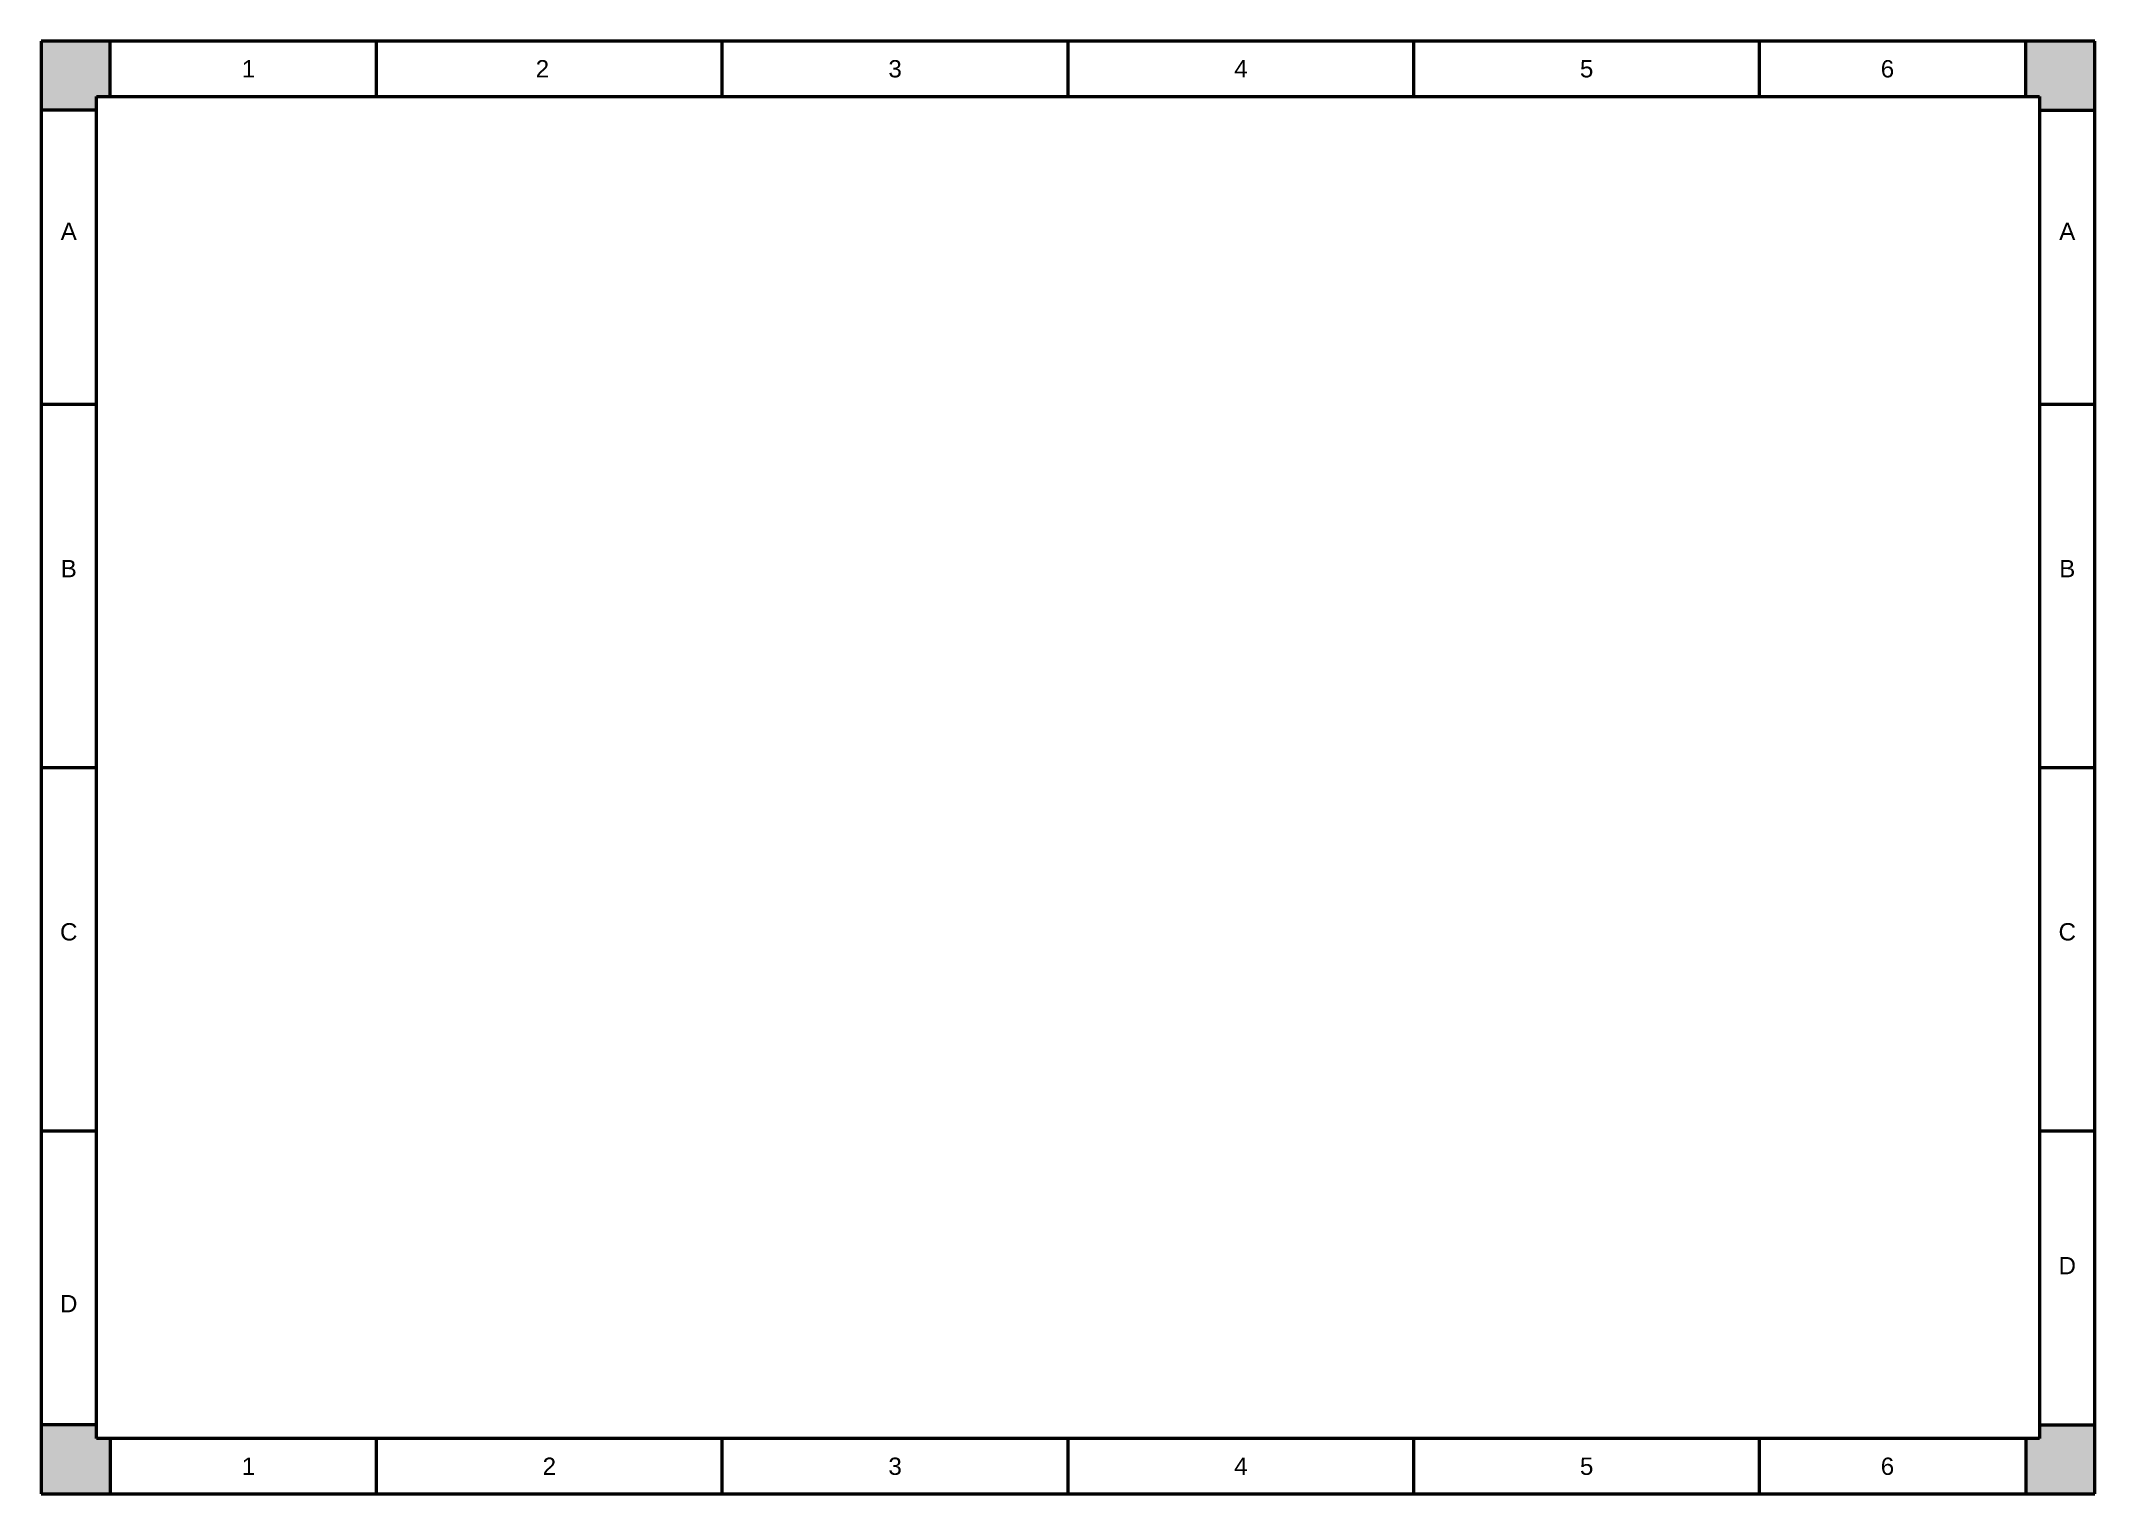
# Model space of a CAD drawing. Header units: millimetres. Extents: x 0 to 297, y 0 to 210.
import ezdxf
from ezdxf.enums import TextEntityAlignment as Align

# ---------------------------------------------------------------- set-up
doc = ezdxf.new("R2010")
doc.units = ezdxf.units.MM
doc.layers.add('bordure', color=178, linetype='Continuous', lineweight=25, true_color=0x000000)
doc.styles.add('textstyle11', font='')
doc.styles.add('textstyle12', font='')
doc.styles.add('textstyle13', font='')
doc.styles.add('textstyle14', font='')
doc.styles.add('textstyle15', font='')
doc.styles.add('textstyle16', font='')
doc.styles.add('textstyle17', font='')
doc.styles.add('textstyle18', font='')
doc.styles.add('textstyle19', font='')
doc.styles.add('textstyle20', font='')
doc.styles.add('textstyle21', font='')
doc.styles.add('textstyle22', font='')
doc.styles.add('textstyle23', font='')
doc.styles.add('textstyle24', font='')
doc.styles.add('textstyle25', font='')
doc.styles.add('textstyle26', font='')
doc.styles.add('textstyle27', font='')
doc.styles.add('textstyle28', font='')
doc.styles.add('textstyle29', font='')
doc.styles.add('textstyle30', font='')
doc.styles.get('textstyle11').set_extended_font_data('Arial')
doc.styles.get('textstyle12').set_extended_font_data('Arial')
doc.styles.get('textstyle13').set_extended_font_data('Arial')
doc.styles.get('textstyle14').set_extended_font_data('Arial')
doc.styles.get('textstyle15').set_extended_font_data('Arial')
doc.styles.get('textstyle16').set_extended_font_data('Arial')
doc.styles.get('textstyle17').set_extended_font_data('Arial')
doc.styles.get('textstyle18').set_extended_font_data('Arial')
doc.styles.get('textstyle19').set_extended_font_data('Arial')
doc.styles.get('textstyle20').set_extended_font_data('Arial')
doc.styles.get('textstyle21').set_extended_font_data('Arial')
doc.styles.get('textstyle22').set_extended_font_data('Arial')
doc.styles.get('textstyle23').set_extended_font_data('Arial')
doc.styles.get('textstyle24').set_extended_font_data('Arial')
doc.styles.get('textstyle25').set_extended_font_data('Arial')
doc.styles.get('textstyle26').set_extended_font_data('Arial')
doc.styles.get('textstyle27').set_extended_font_data('Arial')
doc.styles.get('textstyle28').set_extended_font_data('Arial')
doc.styles.get('textstyle29').set_extended_font_data('Arial')
doc.styles.get('textstyle30').set_extended_font_data('Arial')

msp = doc.modelspace()

# ---------------------------------------------------------------- hatches: boundary and pattern name
at = {"layer": 'bordure', "lineweight": 50, "true_color": 0x000000}
for points in [[(8, 200), (0, 200), (0, 210), (10, 210), (10, 202), (8, 202)], [(297, 210), (287, 210), (287, 202), (289, 202), (289, 200), (297, 200)], [(8, 10), (0, 10), (0, 0), (10, 0), (10, 8), (8, 8)], [(289, 10), (297, 10), (297, 0), (287, 0), (287, 8), (289, 8)]]:
    msp.add_hatch(color=178, dxfattribs=at).paths.add_polyline_path(points, flags=0)

# ---------------------------------------------------------------- linework, layer by layer
at = {"layer": 'bordure', "color": 178, "lineweight": 50, "true_color": 0x000000}
for p, q in [((297, 210), (0, 210)), ((0, 210), (0, 0)), ((10, 202), (10, 210)), ((48.5, 202), (48.5, 210)), ((98.5, 202), (98.5, 210)), ((148.5, 202), (148.5, 210)), ((198.5, 202), (198.5, 210)), ((248.5, 202), (248.5, 210)), ((287, 202), (287, 210)), ((297, 0), (297, 210)), ((8, 8), (8, 202)), ((8, 202), (289, 202)), ((289, 202), (289, 8)), ((8, 200), (0, 200)), ((289, 200), (297, 200)), ((0, 157.5), (8, 157.5)), ((289, 157.5), (297, 157.5)), ((0, 105), (8, 105)), ((289, 105), (297, 105)), ((297, 100), (297, 100)), ((0, 52.5), (8, 52.5)), ((289, 52.5), (297, 52.5)), ((8, 10), (0, 10)), ((289, 10), (297, 10)), ((289, 8), (8, 8)), ((10, 8), (10, 0)), ((48.5, 0), (48.5, 8)), ((98.5, 0), (98.5, 8)), ((148.5, 0), (148.5, 8)), ((198.5, 0), (198.5, 8)), ((248.5, 0), (248.5, 8)), ((287, 8), (287, 0)), ((0, 0), (297, 0))]:
    msp.add_line(p, q, dxfattribs=at)

# ---------------------------------------------------------------- texts
for s, style, p in [('1', 'textstyle11', (30, 206)), ('2', 'textstyle12', (72.5, 206)), ('3', 'textstyle13', (123.5, 206)), ('4', 'textstyle14', (173.5, 206)), ('5', 'textstyle15', (223.5, 206)), ('6', 'textstyle16', (267, 206)), ('A', 'textstyle23', (4, 182.5)), ('A', 'textstyle24', (293, 182.5)), ('B', 'textstyle25', (4, 133.75)), ('B', 'textstyle30', (293, 133.75)), ('C', 'textstyle26', (4, 81.25)), ('C', 'textstyle29', (293, 81.25)), ('D', 'textstyle28', (293, 33)), ('D', 'textstyle27', (4, 27.5)), ('1', 'textstyle17', (30, 4)), ('2', 'textstyle18', (73.5, 4)), ('3', 'textstyle19', (123.5, 4)), ('4', 'textstyle20', (173.5, 4)), ('5', 'textstyle21', (223.5, 4)), ('6', 'textstyle22', (267, 4))]:
    msp.add_text(s, height=2.5, dxfattribs=dict(at, style=style)).set_placement(p, align=Align.MIDDLE_CENTER)

doc.saveas('drawing.dxf')
